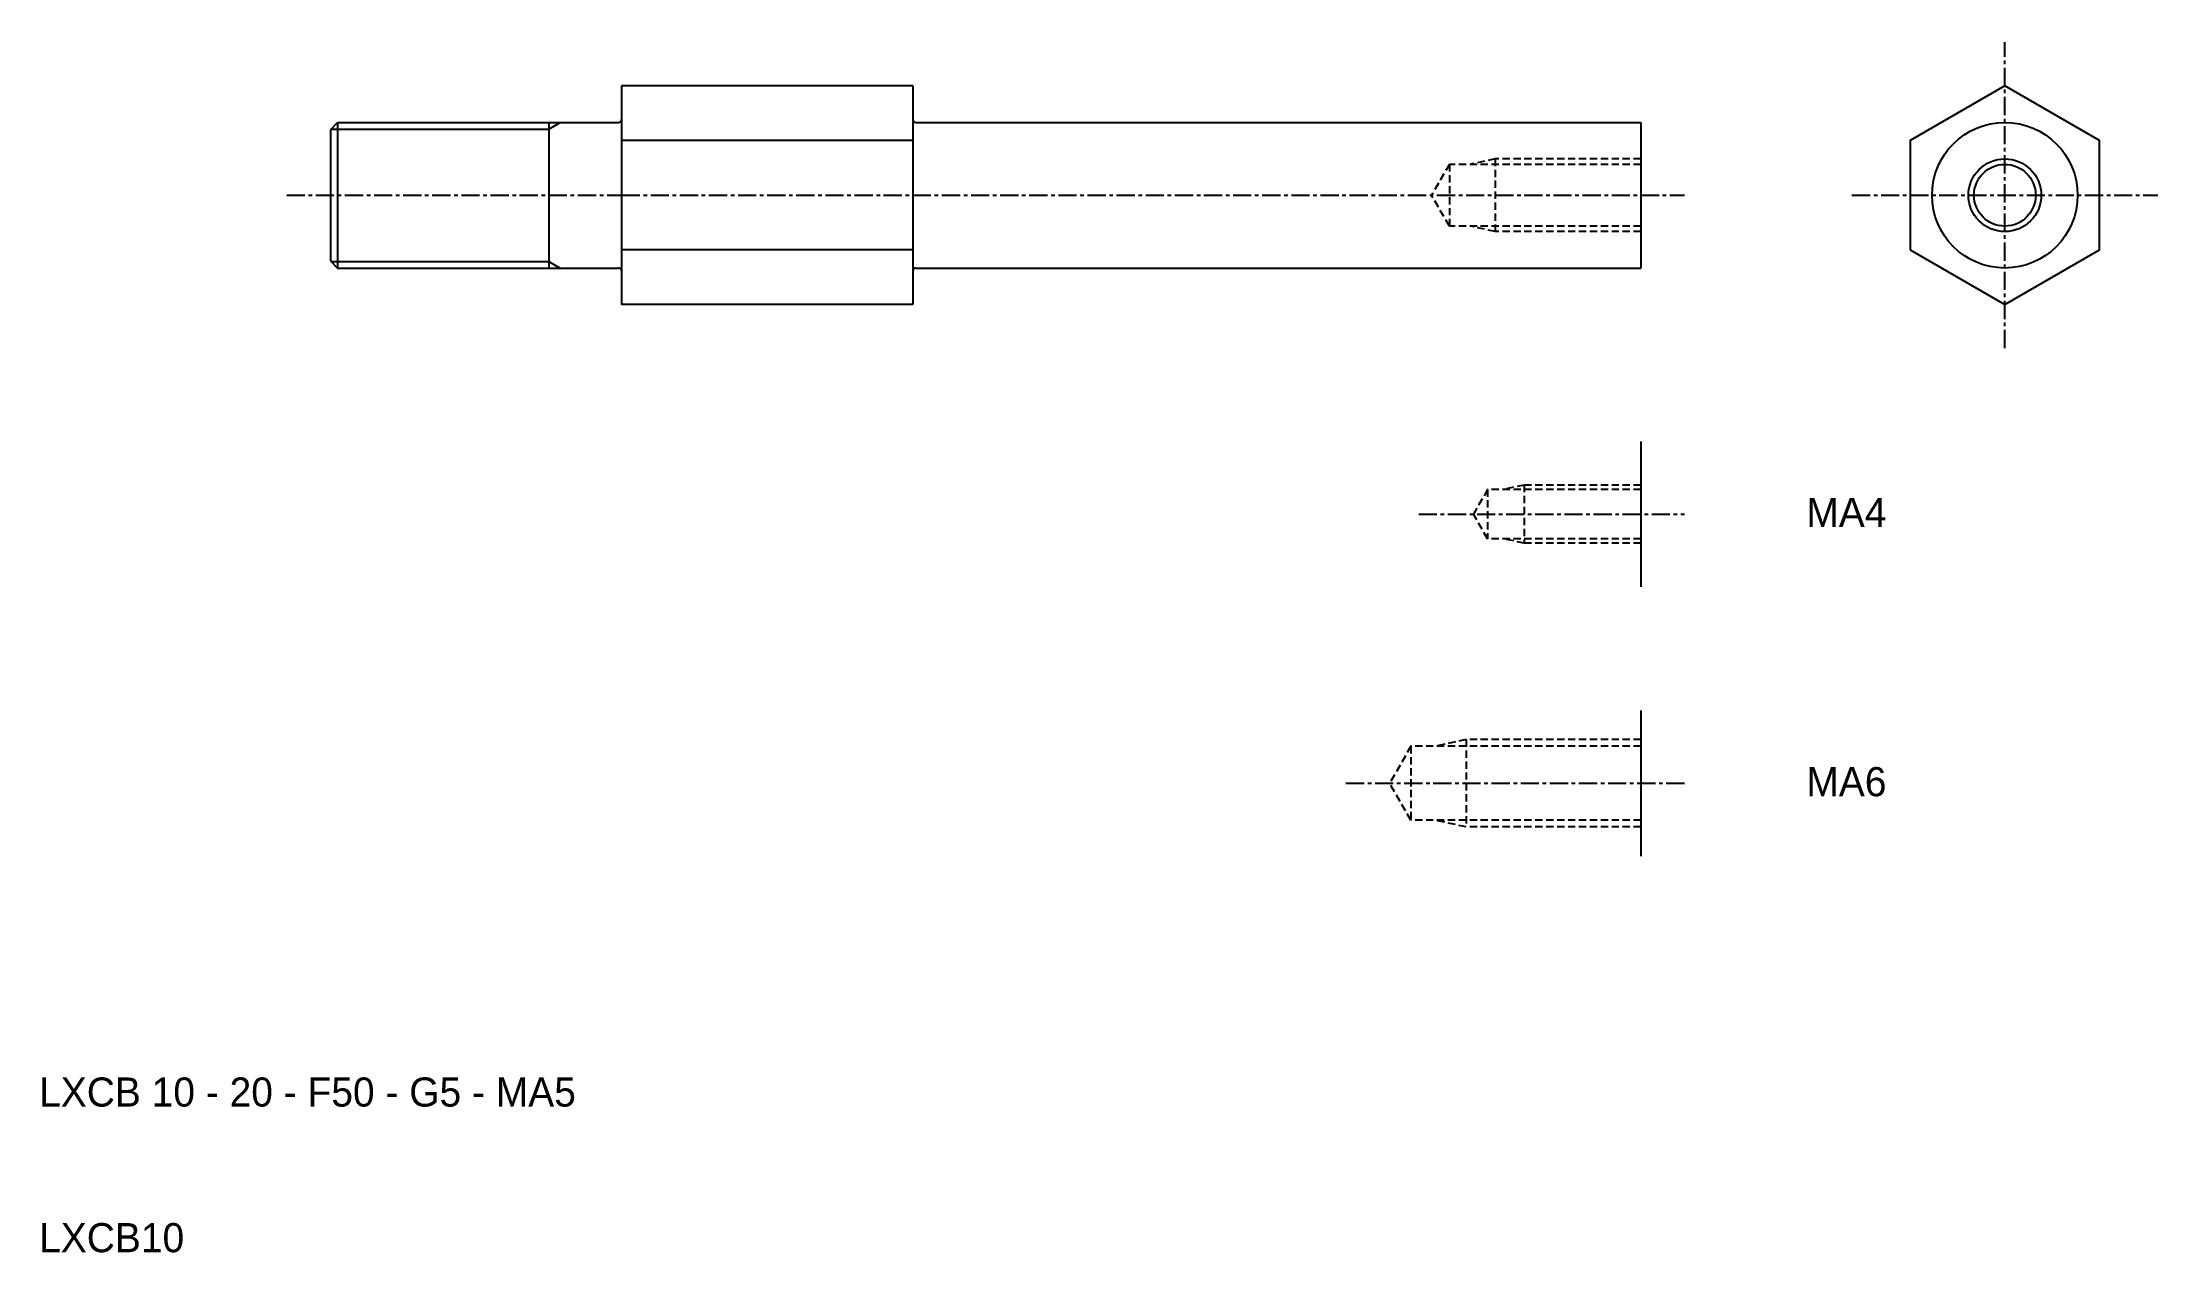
# Model space of a CAD drawing. Extents: x 53 to 198, y -8 to 75.
import ezdxf

# ---------------------------------------------------------------- set-up
doc = ezdxf.new("R2010")
doc.units = 0
doc.linetypes.add('CENTER', pattern=[2, 1.25, -0.25, 0.25, -0.25])
doc.linetypes.add('DASHED', pattern=[0.75, 0.5, -0.25])
doc.layers.get('0').update_dxf_attribs({"linetype": 'CONTINUOUS'})
doc.layers.add('CENTER', color=1, linetype='CENTER')

msp = doc.modelspace()

# ---------------------------------------------------------------- linework, layer by layer
at = {"color": 7, "linetype": 'CONTINUOUS'}
for p, q in [((92.76, 72.12), (92.76, 57.11)), ((112.76, 72.12), (92.76, 72.12)), ((112.76, 72.12), (112.76, 57.11)), ((72.76, 69.12), (73.26, 69.62)), ((72.76, 69.12), (72.76, 60.12)), ((73.26, 69.62), (92.56, 69.62)), ((73.26, 69.62), (73.26, 59.62)), ((87.76, 69.62), (87.76, 59.62)), ((112.76, 68.37), (92.76, 68.37)), ((112.96, 69.62), (162.76, 69.62)), ((162.76, 69.62), (162.76, 59.62)), ((72.76, 60.12), (73.26, 59.62)), ((73.26, 59.62), (92.56, 59.62)), ((112.76, 60.87), (92.76, 60.87)), ((112.96, 59.62), (162.76, 59.62)), ((112.76, 57.11), (92.76, 57.11)), ((162.76, 47.72), (162.76, 37.72)), ((162.76, 29.24), (162.76, 19.24))]:
    msp.add_line(p, q, dxfattribs=at)
at = {"color": 3, "linetype": 'CONTINUOUS'}
for p, q in [((72.8, 69.16), (87.76, 69.16)), ((87.76, 69.16), (88.55, 69.62)), ((72.8, 60.08), (87.76, 60.08)), ((87.76, 60.08), (88.55, 59.62))]:
    msp.add_line(p, q, dxfattribs=at)
at = {"color": 3, "linetype": 'DASHED'}
for p, q in [((152.76, 67.12), (151.01, 66.74)), ((162.76, 67.12), (152.76, 67.12)), ((152.76, 67.12), (152.76, 62.12)), ((149.61, 66.74), (148.38, 64.62)), ((162.76, 66.74), (149.61, 66.74)), ((149.61, 66.74), (149.61, 62.5)), ((149.61, 62.5), (148.38, 64.62)), ((162.76, 62.5), (149.61, 62.5)), ((152.76, 62.12), (151.01, 62.5)), ((162.76, 62.12), (152.76, 62.12)), ((152.24, 44.42), (151.26, 42.72)), ((152.24, 44.42), (152.24, 41.03)), ((162.76, 44.42), (152.24, 44.42)), ((154.76, 44.72), (153.36, 44.42)), ((154.76, 44.72), (154.76, 40.72)), ((162.76, 44.72), (154.76, 44.72)), ((152.24, 41.03), (151.26, 42.72)), ((162.76, 41.03), (152.24, 41.03)), ((154.76, 40.72), (153.36, 41.03)), ((162.76, 40.72), (154.76, 40.72)), ((146.97, 26.78), (145.51, 24.24)), ((162.76, 26.78), (146.97, 26.78)), ((146.97, 26.78), (146.97, 21.7)), ((150.76, 27.24), (148.66, 26.78)), ((162.76, 27.24), (150.76, 27.24)), ((150.76, 27.24), (150.76, 21.24)), ((146.97, 21.7), (145.51, 24.24)), ((162.76, 21.7), (146.97, 21.7)), ((150.76, 21.24), (148.66, 21.7)), ((162.76, 21.24), (150.76, 21.24))]:
    msp.add_line(p, q, dxfattribs=at)
at = {"color": 7, "linetype": 'CONTINUOUS'}
msp.add_lwpolyline([(181.26, 60.87), (187.76, 57.11), (194.26, 60.87), (194.26, 68.37), (187.76, 72.12), (181.26, 68.37)], close=True, dxfattribs=at)
for radius in [5, 2.12]:
    msp.add_circle((187.76, 64.62), radius, dxfattribs=at)
at = {"color": 3, "linetype": 'CONTINUOUS'}
msp.add_circle((187.76, 64.62), 2.5, dxfattribs=at)
at = {"color": 7, "linetype": 'CONTINUOUS'}
for centre, start, end in [((92.56, 69.82), 270, 0), ((112.96, 69.82), 180, 270), ((92.56, 59.42), 0, 90), ((112.96, 59.42), 90, 180)]:
    msp.add_arc(centre, 0.2, start, end, dxfattribs=at)
at = {"layer": 'CENTER', "color": 1, "linetype": 'CENTER'}
for p, q in [((187.76, 54.12), (187.76, 75.12)), ((69.76, 64.62), (92.76, 64.62)), ((92.76, 64.62), (165.76, 64.62)), ((177.26, 64.62), (198.26, 64.62)), ((147.51, 42.72), (165.76, 42.72)), ((142.51, 24.24), (165.76, 24.24))]:
    msp.add_line(p, q, dxfattribs=at)

# ---------------------------------------------------------------- texts
at = {"color": 7, "linetype": 'CONTINUOUS'}
for s, p in [('MA4', (174.13, 41.84)), ('MA6', (174.13, 23.35)), ('LXCB 10 - 20 - F50 - G5 - MA5', (52.76, 2.04)), ('LXCB10', (52.76, -7.96))]:
    msp.add_text(s, height=2, dxfattribs=at).set_placement(p)

doc.saveas('drawing.dxf')
